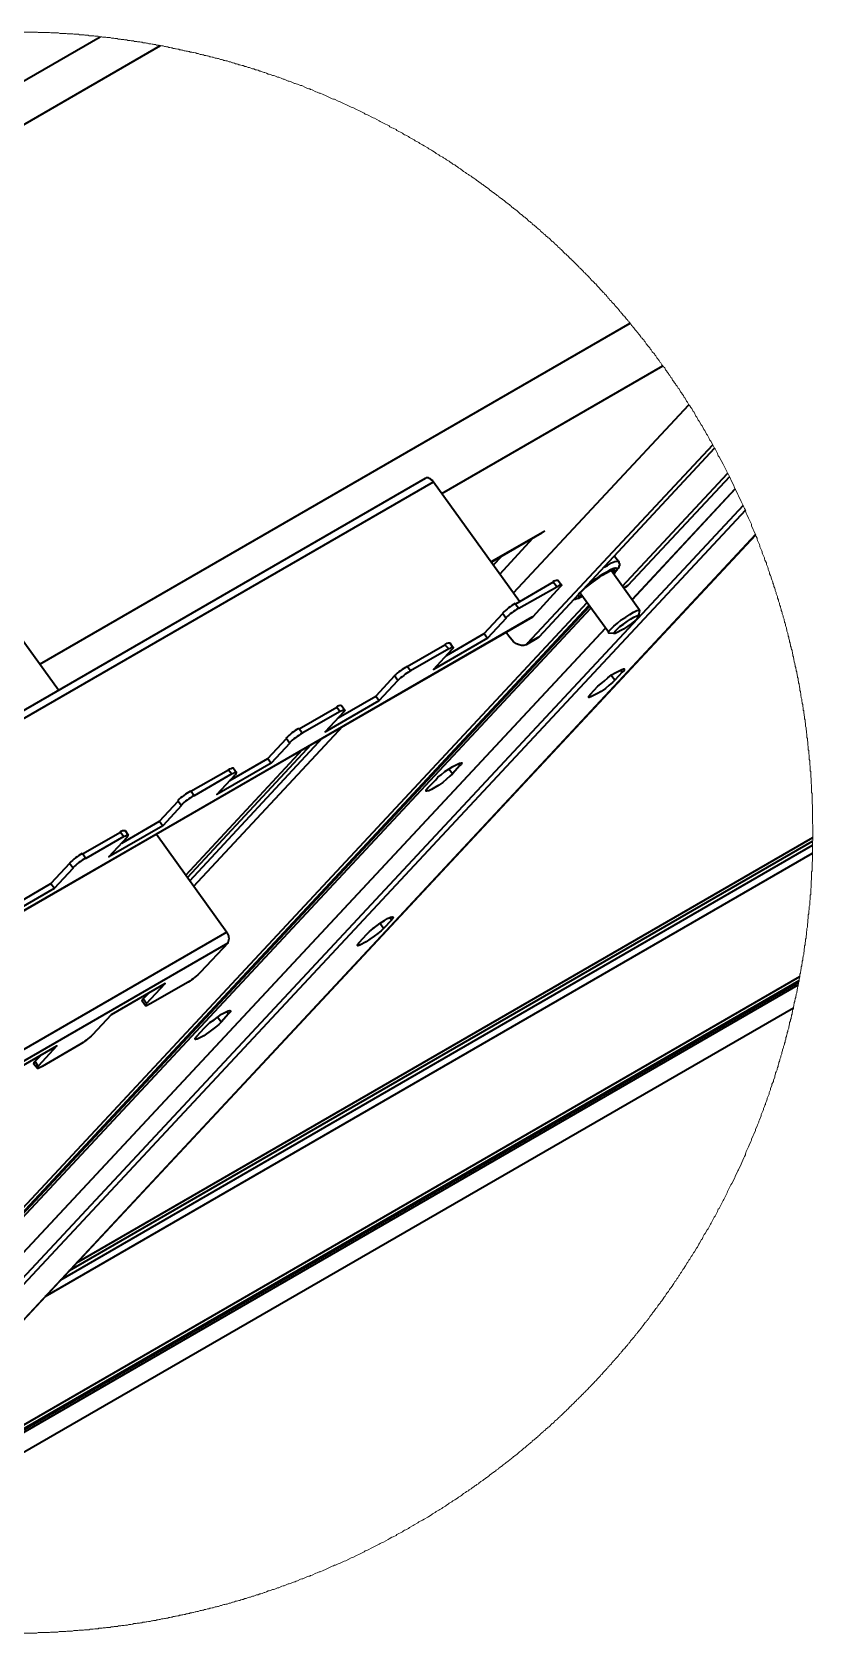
# Model space of a CAD drawing. Header units: feet. Extents: x -9903 to 12307, y -41 to 4121.
# Drawn here: x 70.46 to 79.29, y 32.16 to 50.25 of the extents above; entities that cross this region are included whole.
import ezdxf

# ---------------------------------------------------------------- set-up
doc = ezdxf.new("R2010")
doc.units = ezdxf.units.FT
doc.header["$MEASUREMENT"] = 0
doc.layers.add('PDF_0', color=7, linetype='Continuous')

msp = doc.modelspace()

# ---------------------------------------------------------------- linework, layer by layer
at = {"layer": 'PDF_0', "lineweight": 35}
for points in [[(67.139, 47.834), (71.234, 50.195)], [(67.149, 47.818), (70.76, 42.816)], [(76.189, 43.412), (76.168, 43.396), (76.046, 43.327), (76.062, 43.343), (78.155, 45.583)], [(78.176, 45.546), (76.189, 43.412), (76.062, 43.343)], [(66.959, 40.618), (74.908, 45.209), (74.913, 45.209), (74.924, 45.214), (74.934, 45.214), (74.945, 45.209), (74.961, 45.204), (74.971, 45.193), (74.987, 45.183), (74.998, 45.167)], [(77.132, 43.986), (78.323, 45.262)], [(78.345, 45.225), (77.195, 43.997), (77.18, 43.981), (77.148, 43.965)], [(68.098, 39.121), (67.044, 40.576), (74.998, 45.167), (75.973, 43.817)], [(78.408, 45.088), (77.243, 43.833)], [(78.64, 44.566), (67.797, 32.949), (67.792, 32.944), (67.376, 32.627)], [(76.22, 44.587), (75.656, 44.26)], [(75.751, 44.128), (76.12, 44.529)], [(77.043, 44.329), (77.09, 44.271), (77.095, 44.26), (77.095, 44.255), (77.101, 44.244), (77.101, 44.218), (77.095, 44.213), (77.095, 44.202), (77.09, 44.197), (77.085, 44.186), (77.074, 44.176), (77.064, 44.16), (77.053, 44.149)], [(76.674, 43.881), (76.647, 43.87), (76.637, 43.875), (76.637, 43.886), (76.647, 43.907), (76.674, 43.933), (76.711, 43.965), (76.805, 44.039), (76.858, 44.076), (76.906, 44.113), (76.953, 44.139), (76.995, 44.16), (77.022, 44.171), (77.043, 44.171), (77.048, 44.165), (77.027, 44.134)], [(77.043, 43.454), (76.979, 43.459), (76.974, 43.47), (76.985, 43.485), (77.037, 43.538), (77.08, 43.57), (77.122, 43.607), (77.174, 43.638), (77.217, 43.67), (77.259, 43.696), (77.296, 43.712), (77.317, 43.717), (77.327, 43.717), (77.006, 44.165)], [(77.048, 44.139), (77.032, 44.128)], [(76.447, 44.002), (76.447, 43.997), (76.431, 43.981), (76.12, 43.643), (76.11, 43.638), (68.161, 39.047), (68.166, 39.058), (68.13, 39.105), (68.441, 39.443), (68.477, 39.39), (68.166, 39.058), (76.12, 43.643)], [(66.596, 32.928), (76.737, 43.802)], [(76.653, 43.86), (76.637, 43.849), (76.621, 43.844), (76.6, 43.838), (76.584, 43.838)], [(76.979, 43.464), (76.653, 43.912)], [(76.679, 43.875), (76.668, 43.865), (76.663, 43.865)], [(75.572, 43.454), (75.783, 43.68), (75.82, 43.628), (75.609, 43.401), (74.998, 43.048), (75.208, 43.274), (75.219, 43.285), (75.219, 43.29), (75.224, 43.296), (75.198, 43.296), (75.187, 43.285), (75.171, 43.28), (74.739, 43.032), (74.702, 43.079), (75.129, 43.327), (75.171, 43.28)], [(77.327, 43.717), (77.327, 43.712), (77.317, 43.654), (77.311, 43.638), (77.296, 43.617), (77.232, 43.564), (77.148, 43.501), (77.053, 43.454), (77.037, 43.454), (77.037, 43.459), (77.053, 43.48), (77.106, 43.533), (77.148, 43.559), (77.19, 43.591), (77.227, 43.617), (77.264, 43.638), (77.296, 43.654), (77.311, 43.659), (77.317, 43.654)], [(76.942, 43.512), (66.933, 32.785)], [(75.145, 43.206), (75.572, 43.454), (75.609, 43.401)], [(76.046, 43.327), (76.02, 43.317), (75.994, 43.317), (75.967, 43.327), (75.936, 43.338), (75.904, 43.359), (75.851, 43.422), (75.815, 43.47)], [(73.922, 42.5), (74.349, 42.747), (74.386, 42.695)], [(73.996, 42.589), (73.975, 42.589), (73.964, 42.579), (73.943, 42.573), (73.516, 42.326), (73.48, 42.378), (73.906, 42.621), (73.943, 42.573)], [(72.199, 40.723), (73.522, 42.147)], [(72.246, 40.66), (73.748, 42.278)], [(73.126, 42.041), (73.337, 42.268), (73.374, 42.215), (73.163, 41.988), (72.552, 41.635), (72.763, 41.862), (72.768, 41.872), (72.773, 41.878), (72.773, 41.888), (72.763, 41.883), (72.752, 41.883), (72.736, 41.872), (72.72, 41.867), (72.294, 41.619), (72.257, 41.672), (72.684, 41.915), (72.72, 41.867)], [(72.699, 41.793), (73.126, 42.041), (73.163, 41.988)], [(72.684, 41.915), (72.699, 41.925), (72.715, 41.93), (72.726, 41.936), (72.736, 41.936), (72.773, 41.883)], [(71.904, 41.335), (72.114, 41.561), (72.151, 41.509), (71.94, 41.282), (71.329, 40.929), (71.54, 41.156), (71.545, 41.166), (71.55, 41.171), (71.55, 41.182), (71.54, 41.177), (71.529, 41.177), (71.513, 41.166), (71.498, 41.161), (71.071, 40.913), (71.034, 40.966), (71.461, 41.208), (71.498, 41.161)], [(71.477, 41.087), (71.904, 41.335), (71.94, 41.282)], [(71.867, 41.187), (72.663, 40.08), (64.714, 35.489), (64.688, 35.463), (63.633, 36.918), (63.66, 36.949), (64.714, 35.489)], [(70.786, 36.154), (79.283, 41.061)], [(70.965, 36.343), (79.288, 41.15)], [(70.254, 40.381), (70.675, 40.629), (70.718, 40.576)], [(74.323, 40.128), (74.307, 40.117)], [(67.792, 32.944), (79.119, 39.485)], [(67.966, 33.128), (79.14, 39.58)], [(71.756, 39.274), (71.719, 39.327), (71.782, 39.39)], [(79.067, 39.221), (67.544, 32.575)], [(70.533, 38.568), (70.496, 38.62)]]:
    msp.add_lwpolyline(points, dxfattribs=at)
at = {"layer": 'PDF_0', "color": 8, "lineweight": 35, "true_color": 0x7f7f7f}
for points in [[(67.392, 47.481), (71.914, 50.095)], [(70.549, 43.106), (77.222, 46.959)], [(75.092, 45.035), (77.591, 46.479)], [(75.904, 43.912), (77.886, 46.036)], [(77.243, 43.838), (78.408, 45.088)], [(78.497, 44.898), (67.128, 32.712)], [(78.524, 44.845), (67.186, 32.696)], [(78.64, 44.571), (67.792, 32.944)], [(75.651, 44.265), (76.257, 44.613)], [(75.677, 44.229), (75.767, 44.323)], [(76.927, 44.202), (76.964, 44.223), (77.011, 44.25), (77.048, 44.265), (77.074, 44.271), (77.09, 44.271)], [(77.048, 44.192), (77.058, 44.197), (77.074, 44.192), (77.074, 44.186), (77.069, 44.165), (77.048, 44.139)], [(77.195, 43.997), (77.148, 43.965)], [(66.627, 32.917), (76.753, 43.77)], [(76.663, 43.865), (76.637, 43.854), (76.616, 43.849), (76.605, 43.854), (76.605, 43.86)], [(66.638, 32.912), (76.763, 43.759)], [(66.664, 32.901), (76.779, 43.738)], [(66.933, 32.785), (76.942, 43.512)], [(77.132, 43.016), (77.116, 43.043)], [(77.048, 42.927), (77.006, 42.979)], [(72.288, 40.597), (73.98, 42.41)], [(72.22, 40.697), (73.622, 42.204)], [(75.298, 41.962), (75.282, 41.983)], [(75.214, 41.867), (75.171, 41.92)], [(70.886, 36.259), (79.283, 41.108)], [(70.612, 35.964), (79.283, 40.971)], [(74.434, 40.122), (74.391, 40.18)], [(74.523, 40.217), (74.502, 40.244)], [(67.855, 33.007), (79.125, 39.516)], [(67.882, 33.038), (79.13, 39.532)], [(72.599, 39.063), (72.557, 39.121)], [(72.684, 39.158), (72.668, 39.184)]]:
    msp.add_lwpolyline(points, dxfattribs=at)
at = {"layer": 'PDF_0', "lineweight": 18}
msp.add_lwpolyline([(69.948, 50.248), (70.523, 50.248), (70.533, 50.243), (70.66, 50.243), (70.675, 50.237), (70.76, 50.237), (70.776, 50.232), (70.849, 50.232), (70.86, 50.227), (70.923, 50.227), (70.934, 50.222), (70.986, 50.222), (70.997, 50.216), (71.05, 50.216), (71.06, 50.211), (71.097, 50.211), (71.108, 50.206), (71.16, 50.206), (71.171, 50.2), (71.208, 50.2), (71.224, 50.195), (71.25, 50.195), (71.26, 50.19), (71.297, 50.19), (71.308, 50.185), (71.345, 50.185), (71.361, 50.179), (71.387, 50.179), (71.398, 50.174), (71.424, 50.174), (71.434, 50.169), (71.461, 50.169), (71.471, 50.164), (71.498, 50.164), (71.508, 50.158), (71.535, 50.158), (71.545, 50.153), (71.571, 50.153), (71.582, 50.148), (71.608, 50.148), (71.619, 50.142), (71.645, 50.142), (71.656, 50.137), (71.682, 50.137), (71.693, 50.132), (71.708, 50.132), (71.719, 50.127), (71.745, 50.127), (71.756, 50.121), (71.766, 50.121), (71.782, 50.116), (71.803, 50.116), (71.819, 50.111), (71.83, 50.111), (71.84, 50.106), (71.856, 50.106), (71.867, 50.1), (71.893, 50.1), (71.904, 50.095), (71.914, 50.095), (71.925, 50.09), (71.946, 50.09), (71.961, 50.084), (71.972, 50.084), (71.983, 50.079), (71.998, 50.079), (72.009, 50.074), (72.019, 50.074), (72.035, 50.069), (72.046, 50.069), (72.056, 50.063), (72.072, 50.063), (72.083, 50.058), (72.093, 50.058), (72.109, 50.053), (72.12, 50.053), (72.13, 50.048), (72.146, 50.048), (72.157, 50.042), (72.167, 50.042), (72.183, 50.037), (72.193, 50.037), (72.204, 50.032), (72.22, 50.032), (72.23, 50.026), (72.241, 50.026), (72.251, 50.021), (72.267, 50.021), (72.278, 50.016), (72.288, 50.016), (72.304, 50.011), (72.315, 50.011), (72.325, 50.005), (72.341, 50.005), (72.362, 49.995), (72.378, 49.995), (72.388, 49.99), (72.399, 49.99), (72.41, 49.984), (72.425, 49.984), (72.436, 49.979), (72.446, 49.979), (72.462, 49.974), (72.473, 49.969), (72.483, 49.969), (72.499, 49.963), (72.51, 49.963), (72.531, 49.953), (72.547, 49.953), (72.557, 49.947), (72.568, 49.947), (72.583, 49.942), (72.594, 49.937), (72.605, 49.937), (72.62, 49.932), (72.631, 49.926), (72.641, 49.926), (72.652, 49.921), (72.668, 49.921), (72.689, 49.911), (72.705, 49.911), (72.726, 49.9), (72.736, 49.9), (72.752, 49.895), (72.763, 49.889), (72.773, 49.889), (72.789, 49.884), (72.8, 49.879), (72.81, 49.879), (72.821, 49.874), (72.836, 49.868), (72.847, 49.868), (72.868, 49.858), (72.884, 49.858), (72.905, 49.847), (72.921, 49.847), (72.952, 49.831), (72.968, 49.831), (72.989, 49.821), (73, 49.821), (73.016, 49.816), (73.037, 49.805), (73.047, 49.805), (73.063, 49.8), (73.084, 49.789), (73.095, 49.789), (73.111, 49.784), (73.132, 49.773), (73.142, 49.773), (73.158, 49.768), (73.179, 49.758), (73.19, 49.758), (73.205, 49.752), (73.237, 49.737), (73.253, 49.737), (73.284, 49.721), (73.3, 49.716), (73.311, 49.716), (73.342, 49.7), (73.358, 49.694), (73.369, 49.694), (73.39, 49.684), (73.406, 49.679), (73.427, 49.668), (73.437, 49.668), (73.448, 49.663), (73.464, 49.658), (73.495, 49.642), (73.511, 49.642), (73.553, 49.621), (73.569, 49.615), (73.59, 49.605), (73.601, 49.605), (73.611, 49.6), (73.627, 49.594), (73.669, 49.573), (73.685, 49.568), (73.706, 49.557), (73.717, 49.557), (73.727, 49.552), (73.743, 49.547), (73.785, 49.526), (73.801, 49.52), (73.854, 49.494), (73.87, 49.489), (73.88, 49.489), (73.922, 49.468), (73.938, 49.463), (73.991, 49.436), (74.007, 49.431), (74.07, 49.399), (74.086, 49.394), (74.138, 49.368), (74.154, 49.362), (74.217, 49.331), (74.228, 49.32), (74.244, 49.315), (74.318, 49.278), (74.333, 49.273), (74.386, 49.246), (74.397, 49.236), (74.418, 49.225), (74.434, 49.22), (74.497, 49.188), (74.507, 49.178), (74.528, 49.167), (74.544, 49.162), (74.576, 49.146), (74.586, 49.136), (74.65, 49.104), (74.66, 49.094), (74.671, 49.088), (74.687, 49.083), (74.718, 49.067), (74.729, 49.057), (74.781, 49.03), (74.792, 49.02), (74.834, 48.999), (74.845, 48.988), (74.876, 48.972), (74.892, 48.962), (74.934, 48.941), (74.945, 48.93), (74.976, 48.914), (74.987, 48.904), (75.019, 48.888), (75.029, 48.877), (75.061, 48.862), (75.071, 48.851), (75.103, 48.835), (75.113, 48.825), (75.135, 48.814), (75.145, 48.804), (75.177, 48.788), (75.187, 48.777), (75.208, 48.767), (75.219, 48.756), (75.24, 48.746), (75.251, 48.735), (75.272, 48.725), (75.282, 48.714), (75.303, 48.704), (75.314, 48.693), (75.324, 48.688), (75.34, 48.672), (75.361, 48.661), (75.372, 48.651), (75.393, 48.64), (75.403, 48.63), (75.424, 48.619), (75.435, 48.609), (75.456, 48.598), (75.467, 48.588), (75.477, 48.582), (75.488, 48.572), (75.509, 48.561), (75.514, 48.551), (75.535, 48.54), (75.546, 48.53), (75.556, 48.524), (75.567, 48.514), (75.588, 48.503), (75.598, 48.493), (75.609, 48.487), (75.619, 48.477), (75.63, 48.472), (75.635, 48.461), (75.656, 48.451), (75.667, 48.44), (75.677, 48.435), (75.688, 48.424), (75.709, 48.414), (75.72, 48.403), (75.73, 48.398), (75.735, 48.387), (75.746, 48.382), (75.757, 48.371), (75.767, 48.366), (75.778, 48.356), (75.799, 48.345), (75.825, 48.319), (75.836, 48.313), (75.846, 48.303), (75.857, 48.298), (75.867, 48.287), (75.878, 48.282), (75.883, 48.271), (75.894, 48.266), (75.904, 48.255), (75.915, 48.25), (75.925, 48.24), (75.936, 48.234), (75.962, 48.208), (75.973, 48.203), (75.983, 48.192), (75.994, 48.187), (76.02, 48.161), (76.031, 48.155), (76.041, 48.145), (76.052, 48.14), (76.078, 48.113), (76.089, 48.108), (76.099, 48.097), (76.11, 48.092), (76.115, 48.082), (76.125, 48.071), (76.136, 48.066), (76.147, 48.055), (76.157, 48.05), (76.162, 48.039), (76.173, 48.034), (76.183, 48.024), (76.194, 48.018), (76.205, 48.008), (76.21, 47.997), (76.22, 47.992), (76.231, 47.981), (76.241, 47.976), (76.247, 47.966), (76.257, 47.96), (76.278, 47.939), (76.289, 47.934), (76.294, 47.923), (76.305, 47.918), (76.342, 47.881), (76.352, 47.876), (76.363, 47.865), (76.368, 47.855), (76.378, 47.85), (76.389, 47.839), (76.4, 47.834), (76.405, 47.823), (76.415, 47.813), (76.426, 47.807), (76.431, 47.797), (76.442, 47.792), (76.489, 47.744), (76.5, 47.739), (76.505, 47.728), (76.516, 47.718), (76.526, 47.713), (76.531, 47.702), (76.542, 47.691), (76.552, 47.686), (76.558, 47.676), (76.568, 47.67), (76.642, 47.597), (76.647, 47.586), (76.658, 47.581), (76.668, 47.57), (76.674, 47.56), (76.684, 47.554), (76.695, 47.544), (76.7, 47.533), (76.711, 47.528), (76.721, 47.518), (76.726, 47.507), (76.737, 47.502), (76.747, 47.491), (76.753, 47.481), (76.763, 47.47), (76.774, 47.465), (76.779, 47.454), (76.816, 47.417), (76.821, 47.407), (76.832, 47.402), (76.842, 47.391), (76.848, 47.381), (76.911, 47.317), (76.916, 47.307), (76.927, 47.301), (76.932, 47.291), (76.953, 47.27), (76.958, 47.259), (76.969, 47.254), (76.974, 47.243), (76.985, 47.233), (76.99, 47.222), (77, 47.217), (77.011, 47.207), (77.016, 47.196), (77.043, 47.17), (77.048, 47.159), (77.085, 47.122), (77.09, 47.112), (77.101, 47.101), (77.106, 47.091), (77.116, 47.085), (77.122, 47.075), (77.132, 47.064), (77.138, 47.054), (77.148, 47.043), (77.159, 47.038), (77.164, 47.027), (77.174, 47.017), (77.18, 47.006), (77.19, 46.996), (77.195, 46.985), (77.206, 46.98), (77.211, 46.969), (77.222, 46.959), (77.222, 46.954), (77.232, 46.943), (77.238, 46.932), (77.248, 46.927), (77.253, 46.917), (77.264, 46.906), (77.269, 46.896), (77.28, 46.885), (77.285, 46.875), (77.311, 46.848), (77.317, 46.838), (77.327, 46.827), (77.333, 46.817), (77.343, 46.806), (77.348, 46.795), (77.359, 46.79), (77.364, 46.78), (77.375, 46.769), (77.38, 46.759), (77.391, 46.748), (77.401, 46.727), (77.427, 46.701), (77.433, 46.69), (77.443, 46.679), (77.448, 46.669), (77.459, 46.658), (77.47, 46.637), (77.496, 46.611), (77.501, 46.6), (77.512, 46.59), (77.522, 46.569), (77.533, 46.558), (77.538, 46.548), (77.549, 46.537), (77.559, 46.516), (77.57, 46.511), (77.58, 46.49), (77.591, 46.479), (77.596, 46.469), (77.612, 46.453), (77.622, 46.432), (77.633, 46.421), (77.644, 46.4), (77.654, 46.39), (77.659, 46.379), (77.67, 46.368), (77.68, 46.347), (77.691, 46.337), (77.701, 46.316), (77.712, 46.305), (77.723, 46.284), (77.733, 46.274), (77.738, 46.263), (77.754, 46.247), (77.765, 46.226), (77.775, 46.216), (77.791, 46.184), (77.802, 46.173), (77.812, 46.152), (77.823, 46.142), (77.833, 46.121), (77.844, 46.11), (77.86, 46.079), (77.87, 46.068), (77.886, 46.036), (77.897, 46.026), (77.907, 46.005), (77.918, 45.994), (77.933, 45.963), (77.944, 45.952), (77.965, 45.91), (77.976, 45.899), (77.981, 45.884), (77.991, 45.862), (78.002, 45.852), (78.023, 45.81), (78.034, 45.799), (78.055, 45.757), (78.065, 45.747), (78.086, 45.704), (78.097, 45.694), (78.107, 45.673), (78.113, 45.657), (78.123, 45.636), (78.134, 45.625), (78.155, 45.583), (78.16, 45.578), (78.176, 45.546), (78.181, 45.541), (78.207, 45.488), (78.213, 45.472), (78.218, 45.462), (78.229, 45.451), (78.271, 45.367), (78.281, 45.351), (78.318, 45.277), (78.323, 45.262), (78.329, 45.256), (78.355, 45.204), (78.36, 45.188), (78.392, 45.125), (78.397, 45.109), (78.439, 45.024), (78.445, 45.009), (78.476, 44.945), (78.482, 44.93), (78.497, 44.898), (78.503, 44.893), (78.508, 44.882), (78.513, 44.866), (78.524, 44.845), (78.524, 44.835), (78.534, 44.814), (78.54, 44.798), (78.561, 44.756), (78.566, 44.74), (78.592, 44.687), (78.592, 44.671), (78.613, 44.629), (78.619, 44.613), (78.64, 44.571), (78.64, 44.566), (78.645, 44.55), (78.656, 44.529), (78.656, 44.518), (78.661, 44.503), (78.682, 44.46), (78.687, 44.445), (78.687, 44.434), (78.703, 44.402), (78.708, 44.387), (78.713, 44.376), (78.713, 44.366), (78.719, 44.355), (78.724, 44.339), (78.74, 44.308), (78.74, 44.297), (78.745, 44.281), (78.761, 44.25), (78.761, 44.234), (78.777, 44.202), (78.782, 44.186), (78.782, 44.176), (78.793, 44.155), (78.798, 44.139), (78.798, 44.128), (78.808, 44.107), (78.814, 44.091), (78.814, 44.081), (78.824, 44.06), (78.829, 44.044), (78.835, 44.033), (78.835, 44.023), (78.84, 44.012), (78.845, 43.997), (78.845, 43.986), (78.856, 43.965), (78.861, 43.949), (78.861, 43.939), (78.872, 43.918), (78.872, 43.902), (78.887, 43.87), (78.887, 43.854), (78.898, 43.833), (78.898, 43.817), (78.909, 43.796), (78.909, 43.786), (78.914, 43.77), (78.919, 43.759), (78.919, 43.749), (78.924, 43.738), (78.93, 43.723), (78.93, 43.712), (78.935, 43.701), (78.94, 43.686), (78.94, 43.675), (78.951, 43.654), (78.951, 43.638), (78.961, 43.617), (78.961, 43.601), (78.967, 43.591), (78.967, 43.58), (78.972, 43.57), (78.977, 43.554), (78.977, 43.543), (78.982, 43.533), (78.988, 43.517), (78.988, 43.506), (78.993, 43.496), (78.993, 43.48), (79.003, 43.459), (79.003, 43.448), (79.009, 43.433), (79.009, 43.422), (79.014, 43.412), (79.014, 43.396), (79.024, 43.375), (79.024, 43.359), (79.03, 43.348), (79.03, 43.338), (79.035, 43.327), (79.035, 43.311), (79.04, 43.301), (79.04, 43.29), (79.046, 43.274), (79.051, 43.264), (79.051, 43.253), (79.056, 43.238), (79.056, 43.227), (79.061, 43.217), (79.061, 43.201), (79.067, 43.19), (79.067, 43.18), (79.072, 43.169), (79.072, 43.153), (79.077, 43.143), (79.077, 43.132), (79.082, 43.116), (79.082, 43.106), (79.088, 43.095), (79.088, 43.079), (79.093, 43.069), (79.093, 43.058), (79.098, 43.043), (79.098, 43.032), (79.104, 43.021), (79.104, 43.006), (79.109, 42.995), (79.109, 42.985), (79.114, 42.969), (79.114, 42.958), (79.119, 42.948), (79.119, 42.921), (79.125, 42.911), (79.125, 42.895), (79.13, 42.884), (79.13, 42.874), (79.135, 42.858), (79.135, 42.848), (79.14, 42.837), (79.14, 42.811), (79.146, 42.8), (79.146, 42.784), (79.151, 42.774), (79.151, 42.747), (79.156, 42.737), (79.156, 42.726), (79.162, 42.711), (79.162, 42.689), (79.167, 42.674), (79.167, 42.663), (79.172, 42.653), (79.172, 42.626), (79.177, 42.616), (79.177, 42.589), (79.183, 42.579), (79.183, 42.552), (79.188, 42.542), (79.188, 42.526), (79.193, 42.515), (79.193, 42.489), (79.198, 42.479), (79.198, 42.452), (79.204, 42.442), (79.204, 42.405), (79.209, 42.389), (79.209, 42.368), (79.214, 42.352), (79.214, 42.331), (79.22, 42.315), (79.22, 42.278), (79.225, 42.268), (79.225, 42.241), (79.23, 42.231), (79.23, 42.194), (79.235, 42.178), (79.235, 42.141), (79.241, 42.131), (79.241, 42.094), (79.246, 42.078), (79.246, 42.031), (79.251, 42.02), (79.251, 41.967), (79.256, 41.957), (79.256, 41.904), (79.262, 41.894), (79.262, 41.83), (79.267, 41.82), (79.267, 41.756), (79.272, 41.746), (79.272, 41.656), (79.277, 41.646), (79.277, 41.53), (79.283, 41.519), (79.283, 41.308), (79.288, 41.293), (79.288, 41.119), (79.283, 41.108), (79.283, 40.882), (79.277, 40.871), (79.277, 40.771), (79.272, 40.76), (79.272, 40.671), (79.267, 40.66), (79.267, 40.586), (79.262, 40.571), (79.262, 40.507), (79.256, 40.497), (79.256, 40.449), (79.251, 40.433), (79.251, 40.386), (79.246, 40.37), (79.246, 40.333), (79.241, 40.323), (79.241, 40.286), (79.235, 40.275), (79.235, 40.233), (79.23, 40.223), (79.23, 40.186), (79.225, 40.175), (79.225, 40.138), (79.22, 40.122), (79.22, 40.096), (79.214, 40.086), (79.214, 40.049), (79.209, 40.038), (79.209, 40.012), (79.204, 40.001), (79.204, 39.975), (79.198, 39.964), (79.198, 39.938), (79.193, 39.927), (79.193, 39.901), (79.188, 39.891), (79.188, 39.864), (79.183, 39.848), (79.183, 39.827), (79.177, 39.812), (79.177, 39.801), (79.172, 39.79), (79.172, 39.764), (79.167, 39.754), (79.167, 39.727), (79.162, 39.717), (79.162, 39.701), (79.156, 39.69), (79.156, 39.664), (79.151, 39.653), (79.151, 39.643), (79.146, 39.627), (79.146, 39.616), (79.14, 39.606), (79.14, 39.58), (79.135, 39.569), (79.135, 39.559), (79.13, 39.548), (79.13, 39.527), (79.125, 39.516), (79.125, 39.495), (79.119, 39.485), (79.119, 39.469), (79.114, 39.453), (79.114, 39.443), (79.109, 39.432), (79.109, 39.416), (79.104, 39.406), (79.104, 39.395), (79.098, 39.379), (79.098, 39.369), (79.093, 39.358), (79.093, 39.342), (79.088, 39.332), (79.088, 39.321), (79.082, 39.311), (79.082, 39.295), (79.077, 39.284), (79.077, 39.274), (79.072, 39.258), (79.072, 39.248), (79.067, 39.237), (79.067, 39.216), (79.061, 39.205), (79.056, 39.19), (79.056, 39.179), (79.051, 39.168), (79.051, 39.153), (79.046, 39.142), (79.046, 39.132), (79.04, 39.116), (79.04, 39.105), (79.035, 39.095), (79.035, 39.079), (79.024, 39.058), (79.024, 39.042), (79.019, 39.031), (79.019, 39.021), (79.014, 39.01), (79.014, 38.995), (79.003, 38.973), (79.003, 38.958), (78.998, 38.947), (78.998, 38.937), (78.993, 38.921), (78.988, 38.91), (78.988, 38.9), (78.982, 38.889), (78.982, 38.873), (78.972, 38.852), (78.972, 38.836), (78.967, 38.826), (78.967, 38.815), (78.961, 38.805), (78.956, 38.789), (78.956, 38.778), (78.951, 38.768), (78.945, 38.752), (78.945, 38.742), (78.935, 38.72), (78.935, 38.705), (78.924, 38.684), (78.924, 38.668), (78.914, 38.647), (78.914, 38.636), (78.909, 38.62), (78.903, 38.61), (78.903, 38.599), (78.898, 38.589), (78.893, 38.573), (78.893, 38.562), (78.887, 38.552), (78.882, 38.536), (78.882, 38.525), (78.872, 38.504), (78.866, 38.489), (78.866, 38.478), (78.856, 38.457), (78.856, 38.441), (78.84, 38.409), (78.84, 38.394), (78.824, 38.362), (78.824, 38.346), (78.808, 38.315), (78.808, 38.299), (78.793, 38.267), (78.793, 38.251), (78.777, 38.22), (78.771, 38.204), (78.771, 38.193), (78.761, 38.172), (78.756, 38.156), (78.75, 38.146), (78.75, 38.135), (78.745, 38.125), (78.74, 38.109), (78.729, 38.088), (78.729, 38.077), (78.724, 38.067), (78.719, 38.051), (78.703, 38.019), (78.703, 38.004), (78.682, 37.961), (78.677, 37.946), (78.677, 37.935), (78.661, 37.903), (78.656, 37.888), (78.64, 37.856), (78.64, 37.84), (78.619, 37.798), (78.613, 37.782), (78.592, 37.74), (78.592, 37.73), (78.587, 37.714), (78.566, 37.672), (78.561, 37.656), (78.534, 37.603), (78.529, 37.587), (78.524, 37.577), (78.524, 37.566), (78.513, 37.545), (78.508, 37.529), (78.482, 37.477), (78.476, 37.461), (78.445, 37.397), (78.439, 37.382), (78.408, 37.318), (78.403, 37.303), (78.371, 37.239), (78.36, 37.224), (78.323, 37.15), (78.318, 37.134), (78.281, 37.06), (78.271, 37.05), (78.265, 37.034), (78.229, 36.96), (78.218, 36.949), (78.213, 36.939), (78.207, 36.923), (78.181, 36.87), (78.171, 36.86), (78.144, 36.807), (78.139, 36.791), (78.128, 36.781), (78.102, 36.728), (78.092, 36.718), (78.07, 36.675), (78.06, 36.665), (78.044, 36.633), (78.039, 36.617), (78.028, 36.607), (78.007, 36.565), (77.997, 36.554), (77.981, 36.522), (77.97, 36.512), (77.949, 36.47), (77.939, 36.459), (77.923, 36.428), (77.912, 36.417), (77.897, 36.385), (77.886, 36.375), (77.875, 36.354), (77.865, 36.343), (77.849, 36.312), (77.839, 36.301), (77.828, 36.28), (77.817, 36.269), (77.802, 36.238), (77.791, 36.227), (77.781, 36.206), (77.77, 36.196), (77.759, 36.175), (77.749, 36.164), (77.738, 36.143), (77.728, 36.132), (77.717, 36.111), (77.707, 36.101), (77.696, 36.08), (77.68, 36.064), (77.675, 36.053), (77.665, 36.043), (77.654, 36.022), (77.644, 36.011), (77.638, 36.001), (77.628, 35.99), (77.617, 35.969), (77.607, 35.958), (77.596, 35.937), (77.586, 35.927), (77.58, 35.916), (77.564, 35.901), (77.559, 35.89), (77.549, 35.879), (77.543, 35.869), (77.533, 35.858), (77.522, 35.837), (77.512, 35.827), (77.506, 35.816), (77.496, 35.806), (77.491, 35.795), (77.475, 35.779), (77.47, 35.769), (77.459, 35.758), (77.454, 35.748), (77.443, 35.737), (77.433, 35.716), (77.422, 35.705), (77.417, 35.695), (77.406, 35.69), (77.401, 35.679), (77.391, 35.669), (77.385, 35.658), (77.375, 35.648), (77.369, 35.637), (77.359, 35.626), (77.354, 35.616), (77.338, 35.6), (77.333, 35.59), (77.322, 35.579), (77.317, 35.568), (77.306, 35.558), (77.301, 35.547), (77.29, 35.542), (77.285, 35.532), (77.275, 35.521), (77.269, 35.51), (77.259, 35.5), (77.253, 35.489), (77.243, 35.484), (77.238, 35.474), (77.227, 35.463), (77.222, 35.452), (77.211, 35.442), (77.206, 35.431), (77.195, 35.426), (77.19, 35.416), (77.18, 35.405), (77.174, 35.395), (77.164, 35.384), (77.159, 35.373), (77.148, 35.368), (77.138, 35.358), (77.132, 35.347), (77.122, 35.337), (77.116, 35.326), (77.106, 35.321), (77.101, 35.31), (77.09, 35.3), (77.085, 35.289), (77.048, 35.252), (77.043, 35.242), (77.032, 35.236), (77.027, 35.226), (77.016, 35.215), (77.011, 35.205), (77, 35.194), (76.99, 35.189), (76.985, 35.178), (76.974, 35.168), (76.969, 35.157), (76.958, 35.152), (76.953, 35.142), (76.916, 35.105), (76.911, 35.094), (76.9, 35.084), (76.89, 35.078), (76.885, 35.068), (76.848, 35.031), (76.842, 35.02), (76.832, 35.01), (76.821, 35.004), (76.816, 34.994), (76.779, 34.957), (76.774, 34.946), (76.763, 34.941), (76.753, 34.931), (76.747, 34.92), (76.737, 34.91), (76.726, 34.904), (76.721, 34.894), (76.711, 34.883), (76.7, 34.878), (76.695, 34.867), (76.684, 34.857), (76.674, 34.852), (76.668, 34.841), (76.658, 34.831), (76.647, 34.825), (76.642, 34.815), (76.631, 34.804), (76.621, 34.799), (76.616, 34.788), (76.605, 34.778), (76.595, 34.773), (76.589, 34.762), (76.579, 34.751), (76.568, 34.746), (76.558, 34.736), (76.552, 34.725), (76.542, 34.72), (76.531, 34.709), (76.526, 34.699), (76.516, 34.693), (76.505, 34.683), (76.5, 34.672), (76.489, 34.667), (76.442, 34.62), (76.431, 34.614), (76.426, 34.604), (76.415, 34.599), (76.405, 34.588), (76.4, 34.578), (76.389, 34.572), (76.378, 34.562), (76.368, 34.556), (76.363, 34.546), (76.352, 34.535), (76.342, 34.53), (76.305, 34.493), (76.294, 34.488), (76.289, 34.477), (76.278, 34.472), (76.257, 34.451), (76.247, 34.446), (76.241, 34.435), (76.231, 34.43), (76.22, 34.419), (76.21, 34.414), (76.205, 34.404), (76.194, 34.393), (76.183, 34.388), (76.173, 34.377), (76.162, 34.372), (76.157, 34.361), (76.147, 34.356), (76.136, 34.346), (76.125, 34.34), (76.115, 34.33), (76.11, 34.319), (76.099, 34.314), (76.089, 34.303), (76.078, 34.298), (76.052, 34.272), (76.041, 34.267), (76.031, 34.256), (76.02, 34.251), (75.994, 34.224), (75.983, 34.219), (75.973, 34.209), (75.962, 34.203), (75.936, 34.177), (75.925, 34.172), (75.915, 34.161), (75.904, 34.156), (75.894, 34.145), (75.883, 34.14), (75.878, 34.129), (75.867, 34.124), (75.857, 34.114), (75.846, 34.108), (75.836, 34.098), (75.825, 34.093), (75.809, 34.077), (75.799, 34.072), (75.788, 34.061), (75.778, 34.056), (75.767, 34.045), (75.757, 34.04), (75.746, 34.029), (75.735, 34.024), (75.73, 34.014), (75.709, 34.003), (75.699, 33.992), (75.688, 33.987), (75.677, 33.977), (75.667, 33.971), (75.656, 33.961), (75.635, 33.95), (75.63, 33.94), (75.619, 33.934), (75.609, 33.924), (75.598, 33.919), (75.588, 33.908), (75.567, 33.898), (75.556, 33.887), (75.535, 33.876), (75.525, 33.866), (75.514, 33.861), (75.509, 33.85), (75.488, 33.84), (75.477, 33.829), (75.467, 33.824), (75.456, 33.813), (75.435, 33.803), (75.424, 33.792), (75.403, 33.782), (75.393, 33.771), (75.372, 33.761), (75.361, 33.75), (75.34, 33.739), (75.324, 33.724), (75.314, 33.718), (75.303, 33.708), (75.282, 33.697), (75.272, 33.687), (75.251, 33.676), (75.24, 33.666), (75.219, 33.655), (75.208, 33.645), (75.177, 33.629), (75.166, 33.618), (75.145, 33.608), (75.135, 33.597), (75.103, 33.581), (75.092, 33.571), (75.071, 33.56), (75.061, 33.55), (75.029, 33.534), (75.019, 33.523), (74.987, 33.508), (74.976, 33.497), (74.945, 33.481), (74.934, 33.471), (74.892, 33.45), (74.876, 33.439), (74.834, 33.418), (74.824, 33.407), (74.781, 33.386), (74.771, 33.376), (74.729, 33.355), (74.718, 33.344), (74.687, 33.328), (74.671, 33.323), (74.66, 33.318), (74.65, 33.307), (74.586, 33.276), (74.576, 33.265), (74.544, 33.249), (74.528, 33.244), (74.497, 33.228), (74.486, 33.218), (74.434, 33.191), (74.418, 33.186), (74.397, 33.175), (74.386, 33.165), (74.333, 33.139), (74.318, 33.133), (74.244, 33.096), (74.228, 33.091), (74.217, 33.081), (74.154, 33.049), (74.138, 33.044), (74.086, 33.017), (74.07, 33.012), (74.007, 32.98), (73.991, 32.975), (73.938, 32.949), (73.922, 32.944), (73.891, 32.928), (73.88, 32.928), (73.87, 32.922), (73.854, 32.917), (73.801, 32.891), (73.785, 32.886), (73.743, 32.864), (73.727, 32.859), (73.717, 32.854), (73.706, 32.854), (73.685, 32.843), (73.669, 32.838), (73.627, 32.817), (73.611, 32.812), (73.601, 32.807), (73.59, 32.807), (73.569, 32.796), (73.553, 32.791), (73.522, 32.775), (73.511, 32.775), (73.495, 32.77), (73.464, 32.754), (73.448, 32.749), (73.437, 32.743), (73.427, 32.743), (73.406, 32.733), (73.39, 32.727), (73.369, 32.717), (73.358, 32.717), (73.342, 32.712), (73.311, 32.696), (73.3, 32.696), (73.284, 32.691), (73.253, 32.675), (73.237, 32.675), (73.205, 32.659), (73.19, 32.654), (73.179, 32.654), (73.158, 32.643), (73.142, 32.638), (73.132, 32.638), (73.111, 32.627), (73.095, 32.622), (73.084, 32.622), (73.063, 32.611), (73.047, 32.606), (73.037, 32.606), (73.016, 32.596), (73, 32.596), (72.968, 32.58), (72.952, 32.58), (72.931, 32.569), (72.921, 32.569), (72.905, 32.564), (72.884, 32.554), (72.868, 32.554), (72.847, 32.543), (72.836, 32.543), (72.821, 32.538), (72.81, 32.532), (72.8, 32.532), (72.789, 32.527), (72.773, 32.522), (72.763, 32.522), (72.752, 32.517), (72.736, 32.511), (72.726, 32.511), (72.705, 32.501), (72.689, 32.501), (72.668, 32.49), (72.652, 32.49), (72.641, 32.485), (72.631, 32.485), (72.62, 32.48), (72.605, 32.474), (72.594, 32.474), (72.583, 32.469), (72.568, 32.464), (72.557, 32.464), (72.547, 32.459), (72.531, 32.459), (72.51, 32.448), (72.499, 32.448), (72.483, 32.443), (72.473, 32.443), (72.462, 32.438), (72.446, 32.438), (72.425, 32.427), (72.41, 32.427), (72.399, 32.422), (72.388, 32.422), (72.378, 32.416), (72.362, 32.416), (72.341, 32.406), (72.325, 32.406), (72.315, 32.401), (72.304, 32.401), (72.288, 32.395), (72.278, 32.395), (72.267, 32.39), (72.251, 32.39), (72.241, 32.385), (72.23, 32.385), (72.22, 32.38), (72.204, 32.38), (72.193, 32.374), (72.183, 32.374), (72.167, 32.369), (72.157, 32.369), (72.146, 32.364), (72.13, 32.364), (72.12, 32.358), (72.109, 32.358), (72.093, 32.353), (72.083, 32.353), (72.072, 32.348), (72.056, 32.348), (72.046, 32.343), (72.035, 32.343), (72.019, 32.337), (72.009, 32.337), (71.998, 32.332), (71.983, 32.332), (71.972, 32.327), (71.961, 32.327), (71.946, 32.322), (71.925, 32.322), (71.909, 32.316), (71.898, 32.316), (71.888, 32.311), (71.872, 32.311), (71.861, 32.306), (71.835, 32.306), (71.824, 32.3), (71.814, 32.3), (71.798, 32.295), (71.777, 32.295), (71.761, 32.29), (71.751, 32.29), (71.74, 32.285), (71.714, 32.285), (71.703, 32.279), (71.687, 32.279), (71.677, 32.274), (71.651, 32.274), (71.64, 32.269), (71.614, 32.269), (71.603, 32.264), (71.593, 32.264), (71.577, 32.258), (71.556, 32.258), (71.54, 32.253), (71.519, 32.253), (71.503, 32.248), (71.477, 32.248), (71.466, 32.243), (71.44, 32.243), (71.429, 32.237), (71.392, 32.237), (71.382, 32.232), (71.355, 32.232), (71.345, 32.227), (71.303, 32.227), (71.292, 32.221), (71.266, 32.221), (71.255, 32.216), (71.218, 32.216), (71.208, 32.211), (71.171, 32.211), (71.155, 32.206), (71.118, 32.206), (71.108, 32.2), (71.055, 32.2), (71.044, 32.195), (70.992, 32.195), (70.981, 32.19), (70.934, 32.19), (70.918, 32.185), (70.855, 32.185), (70.844, 32.179), (70.77, 32.179), (70.754, 32.174), (70.67, 32.174), (70.66, 32.169), (70.533, 32.169), (70.517, 32.163), (69.959, 32.163)], dxfattribs=at)
at = {"layer": 'PDF_0', "lineweight": 35}
for points in [[(76.35, 44.04, -0.197442), (76.405, 44.055), (76.447, 44.002), (76.426, 44.002), (76.394, 43.981), (76.352, 44.033), (75.925, 43.786), (75.962, 43.738), (76.394, 43.981)], [(75.131, 43.329, -0.197791), (75.182, 43.348), (75.219, 43.296)], [(73.905, 42.627, -0.19565), (73.959, 42.642), (73.996, 42.589), (73.996, 42.584), (73.991, 42.579), (73.986, 42.568), (73.775, 42.342), (74.386, 42.695), (74.597, 42.921), (74.56, 42.974), (74.349, 42.747)], [(71.459, 41.215, -0.195178), (71.513, 41.229), (71.55, 41.177)], [(70.234, 40.504, -0.198215), (70.291, 40.523), (70.328, 40.47), (70.328, 40.465), (70.312, 40.449), (70.106, 40.223), (70.718, 40.576), (70.928, 40.802), (70.886, 40.855), (70.675, 40.629)], [(64.419, 35.036), (64.377, 35.089), (64.693, 35.421), (64.73, 35.368), (72.678, 39.959), (72.368, 39.629, -0.062254), (72.225, 39.516), (71.798, 39.269), (71.756, 39.248), (71.745, 39.248), (71.708, 39.3), (71.708, 39.306), (71.719, 39.327)], [(71.745, 39.248), (71.745, 39.253), (71.756, 39.274), (71.967, 39.501), (71.355, 39.147), (71.145, 38.921, -0.062351), (71.002, 38.81), (70.575, 38.562), (70.533, 38.541), (70.523, 38.541), (70.48, 38.594), (70.486, 38.599), (70.486, 38.61), (70.559, 38.684)], [(69.3, 37.835), (69.305, 37.835), (69.321, 37.84), (69.331, 37.845), (69.347, 37.856), (69.779, 38.104, 0.062567), (69.922, 38.214), (70.132, 38.441), (70.744, 38.794), (70.533, 38.568), (70.523, 38.547), (70.523, 38.541)]]:
    msp.add_lwpolyline(points, format="xyb", dxfattribs=at)
for points in [[(76.858, 42.858), (76.89, 42.884), (76.927, 42.916), (76.969, 42.953), (77.011, 42.985), (77.053, 43.011), (77.127, 43.048), (77.148, 43.053), (77.153, 43.053), (77.153, 43.037), (77.132, 43.016), (77.048, 42.927), (77.022, 42.9), (76.985, 42.869), (76.942, 42.832), (76.895, 42.8), (76.853, 42.774), (76.779, 42.737), (76.758, 42.732), (76.753, 42.732), (76.753, 42.747), (76.774, 42.768)], [(75.024, 41.799), (75.05, 41.83), (75.087, 41.857), (75.129, 41.894), (75.177, 41.925), (75.219, 41.951), (75.293, 41.988), (75.314, 41.994), (75.319, 41.994), (75.314, 41.978), (75.298, 41.962), (75.214, 41.867), (75.182, 41.841), (75.145, 41.809), (75.103, 41.772), (75.061, 41.741), (75.013, 41.714), (74.976, 41.693), (74.945, 41.677), (74.924, 41.672), (74.918, 41.672), (74.918, 41.688), (74.934, 41.709)], [(74.434, 40.122), (74.407, 40.096), (74.37, 40.065), (74.328, 40.033), (74.281, 40.001), (74.239, 39.97), (74.165, 39.933), (74.144, 39.927), (74.138, 39.933), (74.144, 39.943), (74.159, 39.964), (74.244, 40.059), (74.275, 40.086), (74.312, 40.117), (74.397, 40.18), (74.444, 40.212), (74.481, 40.233), (74.513, 40.249), (74.534, 40.254), (74.544, 40.249), (74.539, 40.238), (74.523, 40.217)], [(72.599, 39.063), (72.573, 39.037), (72.536, 39.005), (72.489, 38.973), (72.404, 38.91), (72.33, 38.873), (72.309, 38.868), (72.304, 38.873), (72.304, 38.884), (72.325, 38.905), (72.41, 39), (72.436, 39.026), (72.473, 39.058), (72.52, 39.089), (72.605, 39.153), (72.678, 39.19), (72.699, 39.195), (72.705, 39.19), (72.705, 39.179), (72.684, 39.158)]]:
    msp.add_lwpolyline(points, close=True, dxfattribs=at)
for centre, radius, start, end in [((77.62, 42.94), 1.378, 114.6478, 131.1768), ((76.292, 43.156), 0.735, 120.0641, 134.2255), ((76.328, 43.103), 0.735, 120.0586, 134.2309), ((75.063, 42.455), 0.725, 119.9762, 134.3244), ((75.1, 42.402), 0.725, 119.9707, 134.3189), ((73.841, 41.749), 0.73, 120.0146, 134.2859), ((73.883, 41.691), 0.735, 120.0641, 134.2364), ((72.618, 41.042), 0.73, 119.9927, 134.2749), ((72.655, 40.99), 0.73, 119.9927, 134.2749), ((71.395, 40.336), 0.73, 119.9982, 134.2804), ((71.432, 40.283), 0.73, 119.9927, 134.2859), ((72.586, 40.009), 0.103, 332.7923, 43.1433)]:
    msp.add_arc(centre, radius, start, end, dxfattribs=at)

doc.saveas('drawing.dxf')
